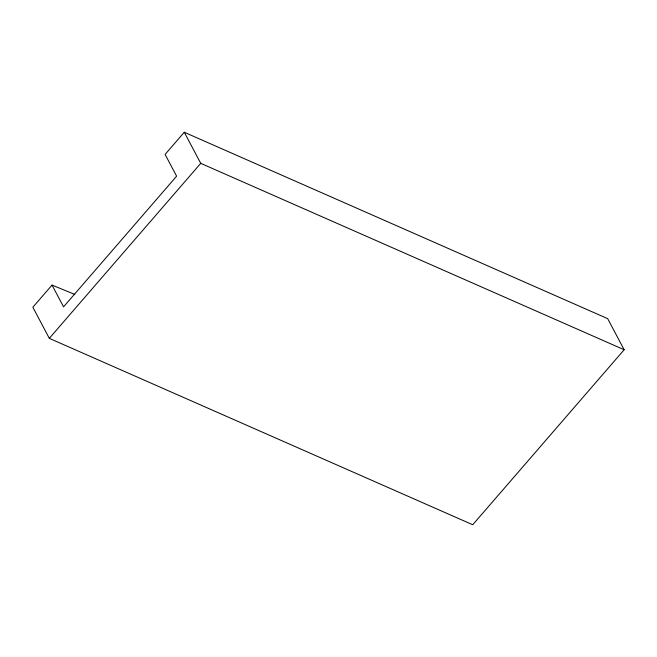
<?xml version="1.0" encoding="UTF-8"?>
<svg xmlns="http://www.w3.org/2000/svg" width="657" height="657" viewBox="0 0 657 657"><rect width="100%" height="100%" fill="white"/><g stroke="black" fill="none" stroke-linecap="round" stroke-linejoin="round"><path stroke-width="0.99" d="M52.026 285.089L32.85 307.254L49.316 338.347L472.728 524.754L624.15 349.746L607.684 318.653L184.272 132.246L165.096 154.411L176.618 176.183L63.557 306.852L52.026 285.089L74.791 294.426M49.316 338.347L200.738 163.338L184.272 132.246M200.738 163.338L624.15 349.746"/></g></svg>
